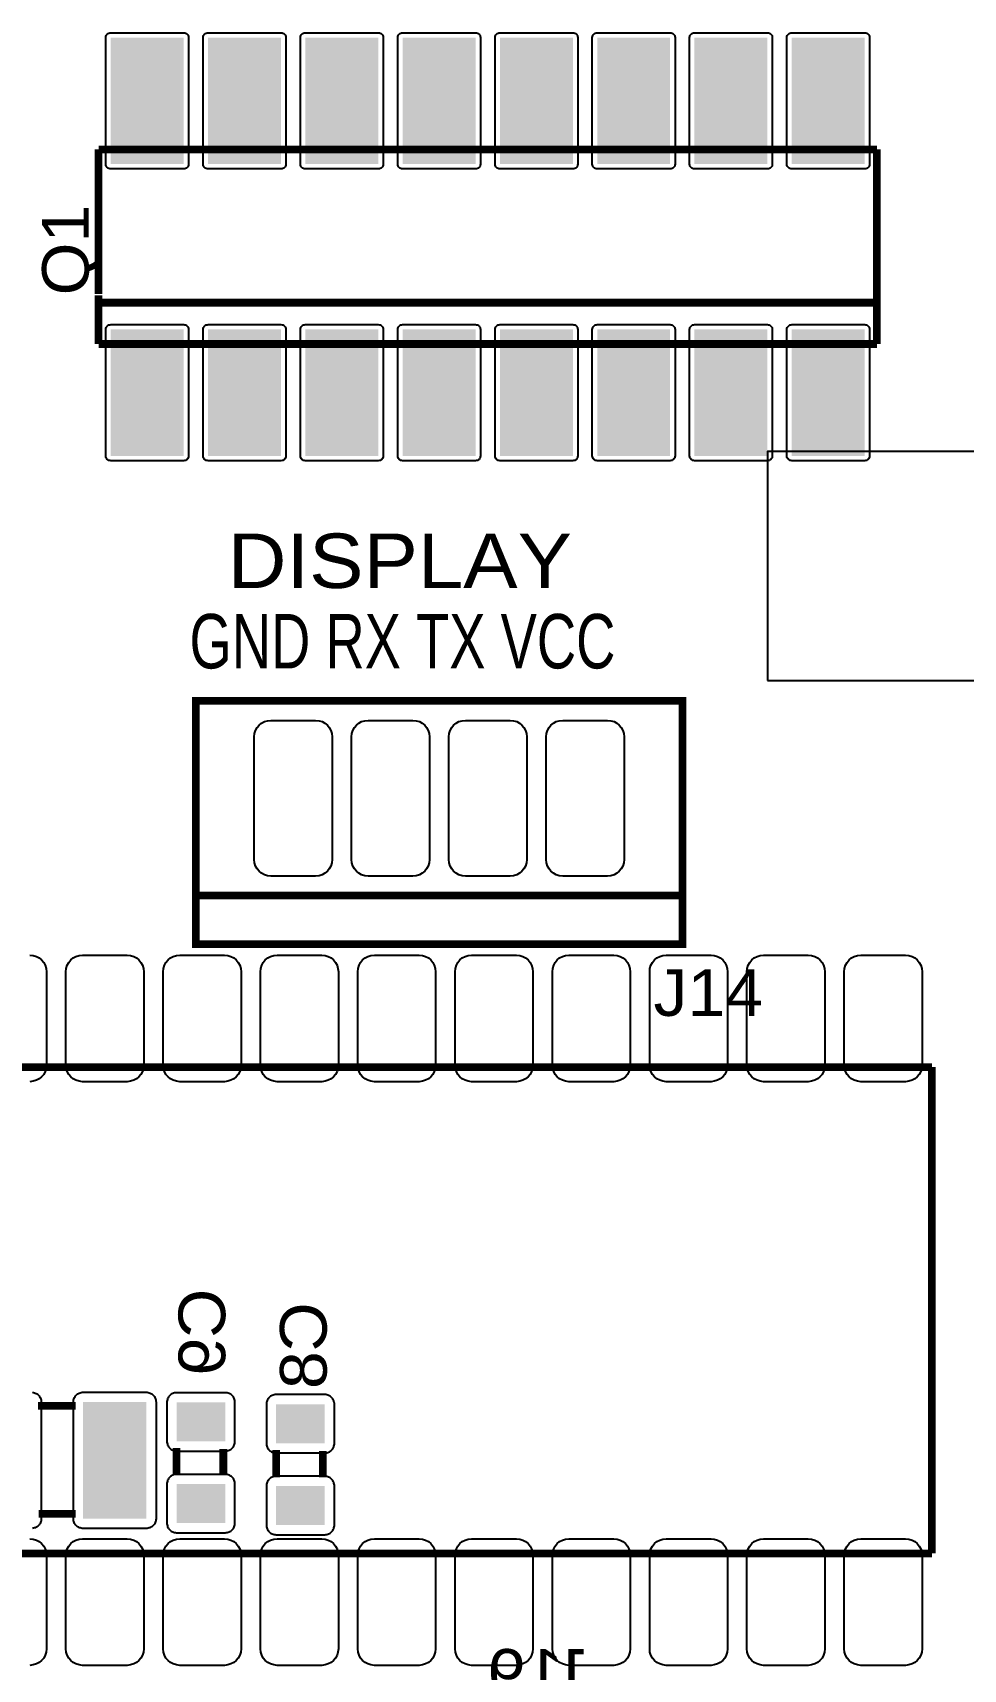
# Model space of a CAD drawing. Header units: inches. Extents: x 18.7 to 39.4, y 4.3 to 20.5.
# Drawn here: x 29.445 to 30.708, y 10.548 to 12.769 of the extents above; entities that cross this region are included whole.
import ezdxf

# ---------------------------------------------------------------- set-up
doc = ezdxf.new("R2010")
doc.units = ezdxf.units.IN
doc.header["$MEASUREMENT"] = 0
doc.styles.get("Standard").update_dxf_attribs({"font": 'arial.ttf'})

# ---------------------------------------------------------------- blocks, each defined once
blk = doc.blocks.new('RPAD')
blk.add_trace([(-0.5, -0.5), (-0.5, 0.5), (0.5, -0.5), (0.5, 0.5)])
blk = doc.blocks.new('NextionControlV4')
for points in [[(43.6615, 15.4197), (43.7365, 15.4197), (43.7376, 15.4196), (43.7385, 15.4193), (43.7394, 15.4188), (43.7401, 15.4182), (43.7407, 15.4175), (43.7412, 15.4167), (43.7414, 15.4157), (43.7415, 15.4147), (43.7415, 15.2847), (43.7414, 15.2837), (43.7412, 15.2827), (43.7407, 15.2819), (43.7401, 15.2811), (43.7394, 15.2805), (43.7385, 15.2801), (43.7376, 15.2798), (43.7365, 15.2797), (43.6615, 15.2797), (43.6605, 15.2798), (43.6596, 15.2801), (43.6587, 15.2805), (43.658, 15.2811), (43.6574, 15.2819), (43.6569, 15.2827), (43.6566, 15.2837), (43.6565, 15.2847), (43.6565, 15.4147), (43.6566, 15.4157), (43.6569, 15.4167), (43.6574, 15.4175), (43.658, 15.4182), (43.6587, 15.4188), (43.6596, 15.4193), (43.6605, 15.4196), (43.6615, 15.4197)], [(43.7615, 15.4197), (43.8365, 15.4197), (43.8376, 15.4196), (43.8385, 15.4193), (43.8394, 15.4188), (43.8401, 15.4182), (43.8407, 15.4175), (43.8412, 15.4167), (43.8414, 15.4157), (43.8415, 15.4147), (43.8415, 15.2847), (43.8414, 15.2837), (43.8412, 15.2827), (43.8407, 15.2819), (43.8401, 15.2811), (43.8394, 15.2805), (43.8385, 15.2801), (43.8376, 15.2798), (43.8365, 15.2797), (43.7615, 15.2797), (43.7605, 15.2798), (43.7596, 15.2801), (43.7587, 15.2805), (43.758, 15.2811), (43.7574, 15.2819), (43.7569, 15.2827), (43.7566, 15.2837), (43.7565, 15.2847), (43.7565, 15.4147), (43.7566, 15.4157), (43.7569, 15.4167), (43.7574, 15.4175), (43.758, 15.4182), (43.7587, 15.4188), (43.7596, 15.4193), (43.7605, 15.4196), (43.7615, 15.4197)], [(43.8615, 15.4197), (43.9365, 15.4197), (43.9376, 15.4196), (43.9385, 15.4193), (43.9394, 15.4188), (43.9401, 15.4182), (43.9407, 15.4175), (43.9412, 15.4167), (43.9414, 15.4157), (43.9415, 15.4147), (43.9415, 15.2847), (43.9414, 15.2837), (43.9412, 15.2827), (43.9407, 15.2819), (43.9401, 15.2811), (43.9394, 15.2805), (43.9385, 15.2801), (43.9376, 15.2798), (43.9365, 15.2797), (43.8615, 15.2797), (43.8605, 15.2798), (43.8596, 15.2801), (43.8587, 15.2805), (43.858, 15.2811), (43.8574, 15.2819), (43.8569, 15.2827), (43.8566, 15.2837), (43.8565, 15.2847), (43.8565, 15.4147), (43.8566, 15.4157), (43.8569, 15.4167), (43.8574, 15.4175), (43.858, 15.4182), (43.8587, 15.4188), (43.8596, 15.4193), (43.8605, 15.4196), (43.8615, 15.4197)], [(43.9615, 15.4197), (44.0365, 15.4197), (44.0376, 15.4196), (44.0385, 15.4193), (44.0394, 15.4188), (44.0401, 15.4182), (44.0407, 15.4175), (44.0412, 15.4167), (44.0414, 15.4157), (44.0415, 15.4147), (44.0415, 15.2847), (44.0414, 15.2837), (44.0412, 15.2827), (44.0407, 15.2819), (44.0401, 15.2811), (44.0394, 15.2805), (44.0385, 15.2801), (44.0376, 15.2798), (44.0365, 15.2797), (43.9615, 15.2797), (43.9605, 15.2798), (43.9596, 15.2801), (43.9587, 15.2805), (43.958, 15.2811), (43.9574, 15.2819), (43.9569, 15.2827), (43.9566, 15.2837), (43.9565, 15.2847), (43.9565, 15.4147), (43.9566, 15.4157), (43.9569, 15.4167), (43.9574, 15.4175), (43.958, 15.4182), (43.9587, 15.4188), (43.9596, 15.4193), (43.9605, 15.4196), (43.9615, 15.4197)], [(44.0615, 15.4197), (44.1365, 15.4197), (44.1376, 15.4196), (44.1385, 15.4193), (44.1394, 15.4188), (44.1401, 15.4182), (44.1407, 15.4175), (44.1412, 15.4167), (44.1414, 15.4157), (44.1415, 15.4147), (44.1415, 15.2847), (44.1414, 15.2837), (44.1412, 15.2827), (44.1407, 15.2819), (44.1401, 15.2811), (44.1394, 15.2805), (44.1385, 15.2801), (44.1376, 15.2798), (44.1365, 15.2797), (44.0615, 15.2797), (44.0605, 15.2798), (44.0596, 15.2801), (44.0587, 15.2805), (44.058, 15.2811), (44.0574, 15.2819), (44.0569, 15.2827), (44.0566, 15.2837), (44.0565, 15.2847), (44.0565, 15.4147), (44.0566, 15.4157), (44.0569, 15.4167), (44.0574, 15.4175), (44.058, 15.4182), (44.0587, 15.4188), (44.0596, 15.4193), (44.0605, 15.4196), (44.0615, 15.4197)], [(44.1615, 15.4197), (44.2365, 15.4197), (44.2376, 15.4196), (44.2385, 15.4193), (44.2394, 15.4188), (44.2401, 15.4182), (44.2407, 15.4175), (44.2412, 15.4167), (44.2414, 15.4157), (44.2415, 15.4147), (44.2415, 15.2847), (44.2414, 15.2837), (44.2412, 15.2827), (44.2407, 15.2819), (44.2401, 15.2811), (44.2394, 15.2805), (44.2385, 15.2801), (44.2376, 15.2798), (44.2365, 15.2797), (44.1615, 15.2797), (44.1605, 15.2798), (44.1596, 15.2801), (44.1587, 15.2805), (44.158, 15.2811), (44.1574, 15.2819), (44.1569, 15.2827), (44.1566, 15.2837), (44.1565, 15.2847), (44.1565, 15.4147), (44.1566, 15.4157), (44.1569, 15.4167), (44.1574, 15.4175), (44.158, 15.4182), (44.1587, 15.4188), (44.1596, 15.4193), (44.1605, 15.4196), (44.1615, 15.4197)], [(44.2615, 15.4197), (44.3365, 15.4197), (44.3376, 15.4196), (44.3385, 15.4193), (44.3394, 15.4188), (44.3401, 15.4182), (44.3407, 15.4175), (44.3412, 15.4167), (44.3414, 15.4157), (44.3415, 15.4147), (44.3415, 15.2847), (44.3414, 15.2837), (44.3412, 15.2827), (44.3407, 15.2819), (44.3401, 15.2811), (44.3394, 15.2805), (44.3385, 15.2801), (44.3376, 15.2798), (44.3365, 15.2797), (44.2615, 15.2797), (44.2605, 15.2798), (44.2596, 15.2801), (44.2587, 15.2805), (44.258, 15.2811), (44.2574, 15.2819), (44.2569, 15.2827), (44.2566, 15.2837), (44.2565, 15.2847), (44.2565, 15.4147), (44.2566, 15.4157), (44.2569, 15.4167), (44.2574, 15.4175), (44.258, 15.4182), (44.2587, 15.4188), (44.2596, 15.4193), (44.2605, 15.4196), (44.2615, 15.4197)], [(44.3615, 15.4197), (44.4365, 15.4197), (44.4376, 15.4196), (44.4385, 15.4193), (44.4394, 15.4188), (44.4401, 15.4182), (44.4407, 15.4175), (44.4412, 15.4167), (44.4414, 15.4157), (44.4415, 15.4147), (44.4415, 15.2847), (44.4414, 15.2837), (44.4412, 15.2827), (44.4407, 15.2819), (44.4401, 15.2811), (44.4394, 15.2805), (44.4385, 15.2801), (44.4376, 15.2798), (44.4365, 15.2797), (44.3615, 15.2797), (44.3605, 15.2798), (44.3596, 15.2801), (44.3587, 15.2805), (44.358, 15.2811), (44.3574, 15.2819), (44.3569, 15.2827), (44.3566, 15.2837), (44.3565, 15.2847), (44.3565, 15.4147), (44.3566, 15.4157), (44.3569, 15.4167), (44.3574, 15.4175), (44.358, 15.4182), (44.3587, 15.4188), (44.3596, 15.4193), (44.3605, 15.4196), (44.3615, 15.4197)], [(43.6615, 15.1197), (43.7365, 15.1197), (43.7376, 15.1196), (43.7385, 15.1193), (43.7394, 15.1188), (43.7401, 15.1182), (43.7407, 15.1175), (43.7412, 15.1167), (43.7414, 15.1157), (43.7415, 15.1147), (43.7415, 14.9847), (43.7414, 14.9837), (43.7412, 14.9827), (43.7407, 14.9819), (43.7401, 14.9811), (43.7394, 14.9805), (43.7385, 14.9801), (43.7376, 14.9798), (43.7365, 14.9797), (43.6615, 14.9797), (43.6605, 14.9798), (43.6596, 14.9801), (43.6587, 14.9805), (43.658, 14.9811), (43.6574, 14.9819), (43.6569, 14.9827), (43.6566, 14.9837), (43.6565, 14.9847), (43.6565, 15.1147), (43.6566, 15.1157), (43.6569, 15.1167), (43.6574, 15.1175), (43.658, 15.1182), (43.6587, 15.1188), (43.6596, 15.1193), (43.6605, 15.1196), (43.6615, 15.1197)], [(43.7615, 15.1197), (43.8365, 15.1197), (43.8376, 15.1196), (43.8385, 15.1193), (43.8394, 15.1188), (43.8401, 15.1182), (43.8407, 15.1175), (43.8412, 15.1167), (43.8414, 15.1157), (43.8415, 15.1147), (43.8415, 14.9847), (43.8414, 14.9837), (43.8412, 14.9827), (43.8407, 14.9819), (43.8401, 14.9811), (43.8394, 14.9805), (43.8385, 14.9801), (43.8376, 14.9798), (43.8365, 14.9797), (43.7615, 14.9797), (43.7605, 14.9798), (43.7596, 14.9801), (43.7587, 14.9805), (43.758, 14.9811), (43.7574, 14.9819), (43.7569, 14.9827), (43.7566, 14.9837), (43.7565, 14.9847), (43.7565, 15.1147), (43.7566, 15.1157), (43.7569, 15.1167), (43.7574, 15.1175), (43.758, 15.1182), (43.7587, 15.1188), (43.7596, 15.1193), (43.7605, 15.1196), (43.7615, 15.1197)], [(43.8615, 15.1197), (43.9365, 15.1197), (43.9376, 15.1196), (43.9385, 15.1193), (43.9394, 15.1188), (43.9401, 15.1182), (43.9407, 15.1175), (43.9412, 15.1167), (43.9414, 15.1157), (43.9415, 15.1147), (43.9415, 14.9847), (43.9414, 14.9837), (43.9412, 14.9827), (43.9407, 14.9819), (43.9401, 14.9811), (43.9394, 14.9805), (43.9385, 14.9801), (43.9376, 14.9798), (43.9365, 14.9797), (43.8615, 14.9797), (43.8605, 14.9798), (43.8596, 14.9801), (43.8587, 14.9805), (43.858, 14.9811), (43.8574, 14.9819), (43.8569, 14.9827), (43.8566, 14.9837), (43.8565, 14.9847), (43.8565, 15.1147), (43.8566, 15.1157), (43.8569, 15.1167), (43.8574, 15.1175), (43.858, 15.1182), (43.8587, 15.1188), (43.8596, 15.1193), (43.8605, 15.1196), (43.8615, 15.1197)], [(43.9615, 15.1197), (44.0365, 15.1197), (44.0376, 15.1196), (44.0385, 15.1193), (44.0394, 15.1188), (44.0401, 15.1182), (44.0407, 15.1175), (44.0412, 15.1167), (44.0414, 15.1157), (44.0415, 15.1147), (44.0415, 14.9847), (44.0414, 14.9837), (44.0412, 14.9827), (44.0407, 14.9819), (44.0401, 14.9811), (44.0394, 14.9805), (44.0385, 14.9801), (44.0376, 14.9798), (44.0365, 14.9797), (43.9615, 14.9797), (43.9605, 14.9798), (43.9596, 14.9801), (43.9587, 14.9805), (43.958, 14.9811), (43.9574, 14.9819), (43.9569, 14.9827), (43.9566, 14.9837), (43.9565, 14.9847), (43.9565, 15.1147), (43.9566, 15.1157), (43.9569, 15.1167), (43.9574, 15.1175), (43.958, 15.1182), (43.9587, 15.1188), (43.9596, 15.1193), (43.9605, 15.1196), (43.9615, 15.1197)], [(44.0615, 15.1197), (44.1365, 15.1197), (44.1376, 15.1196), (44.1385, 15.1193), (44.1394, 15.1188), (44.1401, 15.1182), (44.1407, 15.1175), (44.1412, 15.1167), (44.1414, 15.1157), (44.1415, 15.1147), (44.1415, 14.9847), (44.1414, 14.9837), (44.1412, 14.9827), (44.1407, 14.9819), (44.1401, 14.9811), (44.1394, 14.9805), (44.1385, 14.9801), (44.1376, 14.9798), (44.1365, 14.9797), (44.0615, 14.9797), (44.0605, 14.9798), (44.0596, 14.9801), (44.0587, 14.9805), (44.058, 14.9811), (44.0574, 14.9819), (44.0569, 14.9827), (44.0566, 14.9837), (44.0565, 14.9847), (44.0565, 15.1147), (44.0566, 15.1157), (44.0569, 15.1167), (44.0574, 15.1175), (44.058, 15.1182), (44.0587, 15.1188), (44.0596, 15.1193), (44.0605, 15.1196), (44.0615, 15.1197)], [(44.1615, 15.1197), (44.2365, 15.1197), (44.2376, 15.1196), (44.2385, 15.1193), (44.2394, 15.1188), (44.2401, 15.1182), (44.2407, 15.1175), (44.2412, 15.1167), (44.2414, 15.1157), (44.2415, 15.1147), (44.2415, 14.9847), (44.2414, 14.9837), (44.2412, 14.9827), (44.2407, 14.9819), (44.2401, 14.9811), (44.2394, 14.9805), (44.2385, 14.9801), (44.2376, 14.9798), (44.2365, 14.9797), (44.1615, 14.9797), (44.1605, 14.9798), (44.1596, 14.9801), (44.1587, 14.9805), (44.158, 14.9811), (44.1574, 14.9819), (44.1569, 14.9827), (44.1566, 14.9837), (44.1565, 14.9847), (44.1565, 15.1147), (44.1566, 15.1157), (44.1569, 15.1167), (44.1574, 15.1175), (44.158, 15.1182), (44.1587, 15.1188), (44.1596, 15.1193), (44.1605, 15.1196), (44.1615, 15.1197)], [(44.2615, 15.1197), (44.3365, 15.1197), (44.3376, 15.1196), (44.3385, 15.1193), (44.3394, 15.1188), (44.3401, 15.1182), (44.3407, 15.1175), (44.3412, 15.1167), (44.3414, 15.1157), (44.3415, 15.1147), (44.3415, 14.9847), (44.3414, 14.9837), (44.3412, 14.9827), (44.3407, 14.9819), (44.3401, 14.9811), (44.3394, 14.9805), (44.3385, 14.9801), (44.3376, 14.9798), (44.3365, 14.9797), (44.2615, 14.9797), (44.2605, 14.9798), (44.2596, 14.9801), (44.2587, 14.9805), (44.258, 14.9811), (44.2574, 14.9819), (44.2569, 14.9827), (44.2566, 14.9837), (44.2565, 14.9847), (44.2565, 15.1147), (44.2566, 15.1157), (44.2569, 15.1167), (44.2574, 15.1175), (44.258, 15.1182), (44.2587, 15.1188), (44.2596, 15.1193), (44.2605, 15.1196), (44.2615, 15.1197)], [(44.3615, 15.1197), (44.4365, 15.1197), (44.4376, 15.1196), (44.4385, 15.1193), (44.4394, 15.1188), (44.4401, 15.1182), (44.4407, 15.1175), (44.4412, 15.1167), (44.4414, 15.1157), (44.4415, 15.1147), (44.4415, 14.9847), (44.4414, 14.9837), (44.4412, 14.9827), (44.4407, 14.9819), (44.4401, 14.9811), (44.4394, 14.9805), (44.4385, 14.9801), (44.4376, 14.9798), (44.4365, 14.9797), (44.3615, 14.9797), (44.3605, 14.9798), (44.3596, 14.9801), (44.3587, 14.9805), (44.358, 14.9811), (44.3574, 14.9819), (44.3569, 14.9827), (44.3566, 14.9837), (44.3565, 14.9847), (44.3565, 15.1147), (44.3566, 15.1157), (44.3569, 15.1167), (44.3574, 15.1175), (44.358, 15.1182), (44.3587, 15.1188), (44.3596, 15.1193), (44.3605, 15.1196), (44.3615, 15.1197)], [(43.8721, 14.5528), (43.8261, 14.5528), (43.8226, 14.5531), (43.8194, 14.5541), (43.8165, 14.5556), (43.814, 14.5577), (43.812, 14.5602), (43.8104, 14.5631), (43.8094, 14.5663), (43.8091, 14.5698), (43.8091, 14.6958), (43.8094, 14.6993), (43.8104, 14.7025), (43.812, 14.7054), (43.814, 14.7079), (43.8165, 14.7099), (43.8194, 14.7115), (43.8226, 14.7124), (43.8261, 14.7128), (43.8721, 14.7128), (43.8756, 14.7124), (43.8788, 14.7115), (43.8817, 14.7099), (43.8842, 14.7079), (43.8862, 14.7054), (43.8878, 14.7025), (43.8888, 14.6993), (43.8891, 14.6958), (43.8891, 14.5698), (43.8888, 14.5663), (43.8878, 14.5631), (43.8862, 14.5602), (43.8842, 14.5577), (43.8817, 14.5556), (43.8788, 14.5541), (43.8756, 14.5531), (43.8721, 14.5528)], [(43.9721, 14.5528), (43.9261, 14.5528), (43.9226, 14.5531), (43.9194, 14.5541), (43.9165, 14.5556), (43.914, 14.5577), (43.912, 14.5602), (43.9104, 14.5631), (43.9094, 14.5663), (43.9091, 14.5698), (43.9091, 14.6958), (43.9094, 14.6993), (43.9104, 14.7025), (43.912, 14.7054), (43.914, 14.7079), (43.9165, 14.7099), (43.9194, 14.7115), (43.9226, 14.7124), (43.9261, 14.7128), (43.9721, 14.7128), (43.9756, 14.7124), (43.9788, 14.7115), (43.9817, 14.7099), (43.9842, 14.7079), (43.9862, 14.7054), (43.9878, 14.7025), (43.9888, 14.6993), (43.9891, 14.6958), (43.9891, 14.5698), (43.9888, 14.5663), (43.9878, 14.5631), (43.9862, 14.5602), (43.9842, 14.5577), (43.9817, 14.5556), (43.9788, 14.5541), (43.9756, 14.5531), (43.9721, 14.5528)], [(44.0721, 14.5528), (44.0261, 14.5528), (44.0226, 14.5531), (44.0194, 14.5541), (44.0165, 14.5556), (44.014, 14.5577), (44.012, 14.5602), (44.0104, 14.5631), (44.0094, 14.5663), (44.0091, 14.5698), (44.0091, 14.6958), (44.0094, 14.6993), (44.0104, 14.7025), (44.012, 14.7054), (44.014, 14.7079), (44.0165, 14.7099), (44.0194, 14.7115), (44.0226, 14.7124), (44.0261, 14.7128), (44.0721, 14.7128), (44.0756, 14.7124), (44.0788, 14.7115), (44.0817, 14.7099), (44.0842, 14.7079), (44.0862, 14.7054), (44.0878, 14.7025), (44.0888, 14.6993), (44.0891, 14.6958), (44.0891, 14.5698), (44.0888, 14.5663), (44.0878, 14.5631), (44.0862, 14.5602), (44.0842, 14.5577), (44.0817, 14.5556), (44.0788, 14.5541), (44.0756, 14.5531), (44.0721, 14.5528)], [(44.1721, 14.5528), (44.1261, 14.5528), (44.1226, 14.5531), (44.1194, 14.5541), (44.1165, 14.5556), (44.114, 14.5577), (44.112, 14.5602), (44.1104, 14.5631), (44.1094, 14.5663), (44.1091, 14.5698), (44.1091, 14.6958), (44.1094, 14.6993), (44.1104, 14.7025), (44.112, 14.7054), (44.114, 14.7079), (44.1165, 14.7099), (44.1194, 14.7115), (44.1226, 14.7124), (44.1261, 14.7128), (44.1721, 14.7128), (44.1756, 14.7124), (44.1788, 14.7115), (44.1817, 14.7099), (44.1842, 14.7079), (44.1862, 14.7054), (44.1878, 14.7025), (44.1888, 14.6993), (44.1891, 14.6958), (44.1891, 14.5698), (44.1888, 14.5663), (44.1878, 14.5631), (44.1862, 14.5602), (44.1842, 14.5577), (44.1817, 14.5556), (44.1788, 14.5541), (44.1756, 14.5531), (44.1721, 14.5528)], [(43.6785, 14.3414), (43.6325, 14.3414), (43.629, 14.3418), (43.6258, 14.3428), (43.6229, 14.3443), (43.6204, 14.3464), (43.6183, 14.3489), (43.6168, 14.3518), (43.6158, 14.355), (43.6155, 14.3584), (43.6155, 14.4544), (43.6158, 14.4579), (43.6168, 14.4611), (43.6183, 14.464), (43.6204, 14.4665), (43.6229, 14.4686), (43.6258, 14.4701), (43.629, 14.4711), (43.6325, 14.4714), (43.6785, 14.4714), (43.6819, 14.4711), (43.6851, 14.4701), (43.688, 14.4686), (43.6905, 14.4665), (43.6926, 14.464), (43.6941, 14.4611), (43.6951, 14.4579), (43.6955, 14.4544), (43.6955, 14.3584), (43.6951, 14.355), (43.6941, 14.3518), (43.6926, 14.3489), (43.6905, 14.3464), (43.688, 14.3443), (43.6851, 14.3428), (43.6819, 14.3418), (43.6785, 14.3414)], [(43.7785, 14.3414), (43.7325, 14.3414), (43.729, 14.3418), (43.7258, 14.3428), (43.7229, 14.3443), (43.7204, 14.3464), (43.7183, 14.3489), (43.7168, 14.3518), (43.7158, 14.355), (43.7155, 14.3584), (43.7155, 14.4544), (43.7158, 14.4579), (43.7168, 14.4611), (43.7183, 14.464), (43.7204, 14.4665), (43.7229, 14.4686), (43.7258, 14.4701), (43.729, 14.4711), (43.7325, 14.4714), (43.7785, 14.4714), (43.7819, 14.4711), (43.7851, 14.4701), (43.788, 14.4686), (43.7905, 14.4665), (43.7926, 14.464), (43.7941, 14.4611), (43.7951, 14.4579), (43.7955, 14.4544), (43.7955, 14.3584), (43.7951, 14.355), (43.7941, 14.3518), (43.7926, 14.3489), (43.7905, 14.3464), (43.788, 14.3443), (43.7851, 14.3428), (43.7819, 14.3418), (43.7785, 14.3414)], [(43.8785, 14.3414), (43.8325, 14.3414), (43.829, 14.3418), (43.8258, 14.3428), (43.8229, 14.3443), (43.8204, 14.3464), (43.8183, 14.3489), (43.8168, 14.3518), (43.8158, 14.355), (43.8155, 14.3584), (43.8155, 14.4544), (43.8158, 14.4579), (43.8168, 14.4611), (43.8183, 14.464), (43.8204, 14.4665), (43.8229, 14.4686), (43.8258, 14.4701), (43.829, 14.4711), (43.8325, 14.4714), (43.8785, 14.4714), (43.8819, 14.4711), (43.8851, 14.4701), (43.888, 14.4686), (43.8905, 14.4665), (43.8926, 14.464), (43.8941, 14.4611), (43.8951, 14.4579), (43.8955, 14.4544), (43.8955, 14.3584), (43.8951, 14.355), (43.8941, 14.3518), (43.8926, 14.3489), (43.8905, 14.3464), (43.888, 14.3443), (43.8851, 14.3428), (43.8819, 14.3418), (43.8785, 14.3414)], [(43.9785, 14.3414), (43.9325, 14.3414), (43.929, 14.3418), (43.9258, 14.3428), (43.9229, 14.3443), (43.9204, 14.3464), (43.9183, 14.3489), (43.9168, 14.3518), (43.9158, 14.355), (43.9155, 14.3584), (43.9155, 14.4544), (43.9158, 14.4579), (43.9168, 14.4611), (43.9183, 14.464), (43.9204, 14.4665), (43.9229, 14.4686), (43.9258, 14.4701), (43.929, 14.4711), (43.9325, 14.4714), (43.9785, 14.4714), (43.9819, 14.4711), (43.9851, 14.4701), (43.988, 14.4686), (43.9905, 14.4665), (43.9926, 14.464), (43.9941, 14.4611), (43.9951, 14.4579), (43.9955, 14.4544), (43.9955, 14.3584), (43.9951, 14.355), (43.9941, 14.3518), (43.9926, 14.3489), (43.9905, 14.3464), (43.988, 14.3443), (43.9851, 14.3428), (43.9819, 14.3418), (43.9785, 14.3414)], [(44.0785, 14.3414), (44.0325, 14.3414), (44.029, 14.3418), (44.0258, 14.3428), (44.0229, 14.3443), (44.0204, 14.3464), (44.0183, 14.3489), (44.0168, 14.3518), (44.0158, 14.355), (44.0155, 14.3584), (44.0155, 14.4544), (44.0158, 14.4579), (44.0168, 14.4611), (44.0183, 14.464), (44.0204, 14.4665), (44.0229, 14.4686), (44.0258, 14.4701), (44.029, 14.4711), (44.0325, 14.4714), (44.0785, 14.4714), (44.0819, 14.4711), (44.0851, 14.4701), (44.088, 14.4686), (44.0905, 14.4665), (44.0926, 14.464), (44.0941, 14.4611), (44.0951, 14.4579), (44.0955, 14.4544), (44.0955, 14.3584), (44.0951, 14.355), (44.0941, 14.3518), (44.0926, 14.3489), (44.0905, 14.3464), (44.088, 14.3443), (44.0851, 14.3428), (44.0819, 14.3418), (44.0785, 14.3414)], [(44.1785, 14.3414), (44.1325, 14.3414), (44.129, 14.3418), (44.1258, 14.3428), (44.1229, 14.3443), (44.1204, 14.3464), (44.1183, 14.3489), (44.1168, 14.3518), (44.1158, 14.355), (44.1155, 14.3584), (44.1155, 14.4544), (44.1158, 14.4579), (44.1168, 14.4611), (44.1183, 14.464), (44.1204, 14.4665), (44.1229, 14.4686), (44.1258, 14.4701), (44.129, 14.4711), (44.1325, 14.4714), (44.1785, 14.4714), (44.1819, 14.4711), (44.1851, 14.4701), (44.188, 14.4686), (44.1905, 14.4665), (44.1926, 14.464), (44.1941, 14.4611), (44.1951, 14.4579), (44.1955, 14.4544), (44.1955, 14.3584), (44.1951, 14.355), (44.1941, 14.3518), (44.1926, 14.3489), (44.1905, 14.3464), (44.188, 14.3443), (44.1851, 14.3428), (44.1819, 14.3418), (44.1785, 14.3414)], [(44.2785, 14.3414), (44.2325, 14.3414), (44.229, 14.3418), (44.2258, 14.3428), (44.2229, 14.3443), (44.2204, 14.3464), (44.2183, 14.3489), (44.2168, 14.3518), (44.2158, 14.355), (44.2155, 14.3584), (44.2155, 14.4544), (44.2158, 14.4579), (44.2168, 14.4611), (44.2183, 14.464), (44.2204, 14.4665), (44.2229, 14.4686), (44.2258, 14.4701), (44.229, 14.4711), (44.2325, 14.4714), (44.2785, 14.4714), (44.2819, 14.4711), (44.2851, 14.4701), (44.288, 14.4686), (44.2905, 14.4665), (44.2926, 14.464), (44.2941, 14.4611), (44.2951, 14.4579), (44.2955, 14.4544), (44.2955, 14.3584), (44.2951, 14.355), (44.2941, 14.3518), (44.2926, 14.3489), (44.2905, 14.3464), (44.288, 14.3443), (44.2851, 14.3428), (44.2819, 14.3418), (44.2785, 14.3414)], [(44.3785, 14.3414), (44.3325, 14.3414), (44.329, 14.3418), (44.3258, 14.3428), (44.3229, 14.3443), (44.3204, 14.3464), (44.3183, 14.3489), (44.3168, 14.3518), (44.3158, 14.355), (44.3155, 14.3584), (44.3155, 14.4544), (44.3158, 14.4579), (44.3168, 14.4611), (44.3183, 14.464), (44.3204, 14.4665), (44.3229, 14.4686), (44.3258, 14.4701), (44.329, 14.4711), (44.3325, 14.4714), (44.3785, 14.4714), (44.3819, 14.4711), (44.3851, 14.4701), (44.388, 14.4686), (44.3905, 14.4665), (44.3926, 14.464), (44.3941, 14.4611), (44.3951, 14.4579), (44.3955, 14.4544), (44.3955, 14.3584), (44.3951, 14.355), (44.3941, 14.3518), (44.3926, 14.3489), (44.3905, 14.3464), (44.388, 14.3443), (44.3851, 14.3428), (44.3819, 14.3418), (44.3785, 14.3414)], [(44.4785, 14.3414), (44.4325, 14.3414), (44.429, 14.3418), (44.4258, 14.3428), (44.4229, 14.3443), (44.4204, 14.3464), (44.4183, 14.3489), (44.4168, 14.3518), (44.4158, 14.355), (44.4155, 14.3584), (44.4155, 14.4544), (44.4158, 14.4579), (44.4168, 14.4611), (44.4183, 14.464), (44.4204, 14.4665), (44.4229, 14.4686), (44.4258, 14.4701), (44.429, 14.4711), (44.4325, 14.4714), (44.4785, 14.4714), (44.4819, 14.4711), (44.4851, 14.4701), (44.488, 14.4686), (44.4905, 14.4665), (44.4926, 14.464), (44.4941, 14.4611), (44.4951, 14.4579), (44.4955, 14.4544), (44.4955, 14.3584), (44.4951, 14.355), (44.4941, 14.3518), (44.4926, 14.3489), (44.4905, 14.3464), (44.488, 14.3443), (44.4851, 14.3428), (44.4819, 14.3418), (44.4785, 14.3414)], [(43.6981, 13.8821), (43.6331, 13.8821), (43.632, 13.8822), (43.631, 13.8823), (43.6301, 13.8826), (43.6291, 13.8829), (43.6283, 13.8833), (43.6274, 13.8838), (43.6267, 13.8844), (43.626, 13.885), (43.6253, 13.8857), (43.6248, 13.8865), (43.6243, 13.8873), (43.6239, 13.8882), (43.6235, 13.8891), (43.6233, 13.8901), (43.6231, 13.8911), (43.6231, 13.8921), (43.6231, 14.0121), (43.6231, 14.0132), (43.6233, 14.0142), (43.6235, 14.0151), (43.6239, 14.016), (43.6243, 14.0169), (43.6248, 14.0177), (43.6253, 14.0185), (43.626, 14.0192), (43.6267, 14.0199), (43.6274, 14.0204), (43.6283, 14.0209), (43.6291, 14.0213), (43.6301, 14.0217), (43.631, 14.0219), (43.632, 14.0221), (43.6331, 14.0221), (43.6981, 14.0221), (43.6991, 14.0221), (43.7001, 14.0219), (43.7011, 14.0217), (43.702, 14.0213), (43.7029, 14.0209), (43.7037, 14.0204), (43.7045, 14.0199), (43.7052, 14.0192), (43.7058, 14.0185), (43.7064, 14.0177), (43.7069, 14.0169), (43.7073, 14.016), (43.7076, 14.0151), (43.7079, 14.0142), (43.708, 14.0132), (43.7081, 14.0121), (43.7081, 13.8921), (43.708, 13.8911), (43.7079, 13.8901), (43.7076, 13.8891), (43.7073, 13.8882), (43.7069, 13.8873), (43.7064, 13.8865), (43.7058, 13.8857), (43.7052, 13.885), (43.7045, 13.8844), (43.7037, 13.8838), (43.7029, 13.8833), (43.702, 13.8829), (43.7011, 13.8826), (43.7001, 13.8823), (43.6991, 13.8822), (43.6981, 13.8821)], [(43.7892, 13.9717), (43.7892, 14.0117), (43.7892, 14.0127), (43.789, 14.0138), (43.7888, 14.0147), (43.7885, 14.0156), (43.7881, 14.0165), (43.7876, 14.0173), (43.787, 14.0181), (43.7864, 14.0188), (43.7856, 14.0195), (43.7849, 14.02), (43.7841, 14.0205), (43.7832, 14.0209), (43.7823, 14.0213), (43.7813, 14.0215), (43.7803, 14.0217), (43.7792, 14.0217), (43.7292, 14.0217), (43.7282, 14.0217), (43.7272, 14.0215), (43.7262, 14.0213), (43.7253, 14.0209), (43.7244, 14.0205), (43.7236, 14.02), (43.7228, 14.0195), (43.7221, 14.0188), (43.7215, 14.0181), (43.7209, 14.0173), (43.7204, 14.0165), (43.72, 14.0156), (43.7197, 14.0147), (43.7194, 14.0138), (43.7193, 14.0127), (43.7192, 14.0117), (43.7192, 13.9717), (43.7193, 13.9707), (43.7194, 13.9697), (43.7197, 13.9687), (43.72, 13.9678), (43.7204, 13.9669), (43.7209, 13.9661), (43.7215, 13.9653), (43.7221, 13.9646), (43.7228, 13.964), (43.7236, 13.9634), (43.7244, 13.9629), (43.7253, 13.9625), (43.7262, 13.9622), (43.7272, 13.9619), (43.7282, 13.9618), (43.7292, 13.9617), (43.7792, 13.9617), (43.7803, 13.9618), (43.7813, 13.9619), (43.7823, 13.9622), (43.7832, 13.9625), (43.7841, 13.9629), (43.7849, 13.9634), (43.7856, 13.964), (43.7864, 13.9646), (43.787, 13.9653), (43.7876, 13.9661), (43.7881, 13.9669), (43.7885, 13.9678), (43.7888, 13.9687), (43.789, 13.9697), (43.7892, 13.9707), (43.7892, 13.9717)], [(43.8915, 13.9697), (43.8915, 14.0097), (43.8914, 14.0107), (43.8913, 14.0118), (43.891, 14.0127), (43.8907, 14.0136), (43.8903, 14.0145), (43.8898, 14.0153), (43.8892, 14.0161), (43.8886, 14.0168), (43.8879, 14.0175), (43.8871, 14.018), (43.8863, 14.0185), (43.8854, 14.0189), (43.8845, 14.0193), (43.8835, 14.0195), (43.8825, 14.0197), (43.8815, 14.0197), (43.8315, 14.0197), (43.8304, 14.0197), (43.8294, 14.0195), (43.8285, 14.0193), (43.8275, 14.0189), (43.8267, 14.0185), (43.8258, 14.018), (43.8251, 14.0175), (43.8244, 14.0168), (43.8237, 14.0161), (43.8232, 14.0153), (43.8227, 14.0145), (43.8222, 14.0136), (43.8219, 14.0127), (43.8217, 14.0118), (43.8215, 14.0107), (43.8215, 14.0097), (43.8215, 13.9697), (43.8215, 13.9687), (43.8217, 13.9677), (43.8219, 13.9667), (43.8222, 13.9658), (43.8227, 13.9649), (43.8232, 13.9641), (43.8237, 13.9633), (43.8244, 13.9626), (43.8251, 13.962), (43.8258, 13.9614), (43.8267, 13.9609), (43.8275, 13.9605), (43.8285, 13.9602), (43.8294, 13.9599), (43.8304, 13.9598), (43.8315, 13.9597), (43.8815, 13.9597), (43.8825, 13.9598), (43.8835, 13.9599), (43.8845, 13.9602), (43.8854, 13.9605), (43.8863, 13.9609), (43.8871, 13.9614), (43.8879, 13.962), (43.8886, 13.9626), (43.8892, 13.9633), (43.8898, 13.9641), (43.8903, 13.9649), (43.8907, 13.9658), (43.891, 13.9667), (43.8913, 13.9677), (43.8914, 13.9687), (43.8915, 13.9697)], [(43.7892, 13.8877), (43.7892, 13.9277), (43.7892, 13.9287), (43.789, 13.9298), (43.7888, 13.9307), (43.7885, 13.9316), (43.7881, 13.9325), (43.7876, 13.9333), (43.787, 13.9341), (43.7864, 13.9348), (43.7856, 13.9355), (43.7849, 13.936), (43.7841, 13.9365), (43.7832, 13.9369), (43.7823, 13.9373), (43.7813, 13.9375), (43.7803, 13.9377), (43.7792, 13.9377), (43.7292, 13.9377), (43.7282, 13.9377), (43.7272, 13.9375), (43.7262, 13.9373), (43.7253, 13.9369), (43.7244, 13.9365), (43.7236, 13.936), (43.7228, 13.9355), (43.7221, 13.9348), (43.7215, 13.9341), (43.7209, 13.9333), (43.7204, 13.9325), (43.72, 13.9316), (43.7197, 13.9307), (43.7194, 13.9298), (43.7193, 13.9287), (43.7192, 13.9277), (43.7192, 13.8877), (43.7193, 13.8867), (43.7194, 13.8857), (43.7197, 13.8847), (43.72, 13.8838), (43.7204, 13.8829), (43.7209, 13.8821), (43.7215, 13.8813), (43.7221, 13.8806), (43.7228, 13.88), (43.7236, 13.8794), (43.7244, 13.8789), (43.7253, 13.8785), (43.7262, 13.8782), (43.7272, 13.8779), (43.7282, 13.8778), (43.7292, 13.8777), (43.7792, 13.8777), (43.7803, 13.8778), (43.7813, 13.8779), (43.7823, 13.8782), (43.7832, 13.8785), (43.7841, 13.8789), (43.7849, 13.8794), (43.7856, 13.88), (43.7864, 13.8806), (43.787, 13.8813), (43.7876, 13.8821), (43.7881, 13.8829), (43.7885, 13.8838), (43.7888, 13.8847), (43.789, 13.8857), (43.7892, 13.8867), (43.7892, 13.8877)], [(43.8915, 13.8857), (43.8915, 13.9257), (43.8914, 13.9267), (43.8913, 13.9278), (43.891, 13.9287), (43.8907, 13.9296), (43.8903, 13.9305), (43.8898, 13.9313), (43.8892, 13.9321), (43.8886, 13.9328), (43.8879, 13.9335), (43.8871, 13.934), (43.8863, 13.9345), (43.8854, 13.9349), (43.8845, 13.9353), (43.8835, 13.9355), (43.8825, 13.9357), (43.8815, 13.9357), (43.8315, 13.9357), (43.8304, 13.9357), (43.8294, 13.9355), (43.8285, 13.9353), (43.8275, 13.9349), (43.8267, 13.9345), (43.8258, 13.934), (43.8251, 13.9335), (43.8244, 13.9328), (43.8237, 13.9321), (43.8232, 13.9313), (43.8227, 13.9305), (43.8222, 13.9296), (43.8219, 13.9287), (43.8217, 13.9278), (43.8215, 13.9267), (43.8215, 13.9257), (43.8215, 13.8857), (43.8215, 13.8847), (43.8217, 13.8837), (43.8219, 13.8827), (43.8222, 13.8818), (43.8227, 13.8809), (43.8232, 13.8801), (43.8237, 13.8793), (43.8244, 13.8786), (43.8251, 13.878), (43.8258, 13.8774), (43.8267, 13.8769), (43.8275, 13.8765), (43.8285, 13.8762), (43.8294, 13.8759), (43.8304, 13.8758), (43.8315, 13.8757), (43.8815, 13.8757), (43.8825, 13.8758), (43.8835, 13.8759), (43.8845, 13.8762), (43.8854, 13.8765), (43.8863, 13.8769), (43.8871, 13.8774), (43.8879, 13.878), (43.8886, 13.8786), (43.8892, 13.8793), (43.8898, 13.8801), (43.8903, 13.8809), (43.8907, 13.8818), (43.891, 13.8827), (43.8913, 13.8837), (43.8914, 13.8847), (43.8915, 13.8857)], [(43.6325, 13.8714), (43.6785, 13.8714), (43.6819, 13.8711), (43.6851, 13.8701), (43.688, 13.8686), (43.6905, 13.8665), (43.6926, 13.864), (43.6941, 13.8611), (43.6951, 13.8579), (43.6955, 13.8544), (43.6955, 13.7584), (43.6951, 13.755), (43.6941, 13.7518), (43.6926, 13.7489), (43.6905, 13.7464), (43.688, 13.7443), (43.6851, 13.7428), (43.6819, 13.7418), (43.6785, 13.7414), (43.6325, 13.7414), (43.629, 13.7418), (43.6258, 13.7428), (43.6229, 13.7443), (43.6204, 13.7464), (43.6183, 13.7489), (43.6168, 13.7518), (43.6158, 13.755), (43.6155, 13.7584), (43.6155, 13.8544), (43.6158, 13.8579), (43.6168, 13.8611), (43.6183, 13.864), (43.6204, 13.8665), (43.6229, 13.8686), (43.6258, 13.8701), (43.629, 13.8711), (43.6325, 13.8714)], [(43.7325, 13.8714), (43.7785, 13.8714), (43.7819, 13.8711), (43.7851, 13.8701), (43.788, 13.8686), (43.7905, 13.8665), (43.7926, 13.864), (43.7941, 13.8611), (43.7951, 13.8579), (43.7955, 13.8544), (43.7955, 13.7584), (43.7951, 13.755), (43.7941, 13.7518), (43.7926, 13.7489), (43.7905, 13.7464), (43.788, 13.7443), (43.7851, 13.7428), (43.7819, 13.7418), (43.7785, 13.7414), (43.7325, 13.7414), (43.729, 13.7418), (43.7258, 13.7428), (43.7229, 13.7443), (43.7204, 13.7464), (43.7183, 13.7489), (43.7168, 13.7518), (43.7158, 13.755), (43.7155, 13.7584), (43.7155, 13.8544), (43.7158, 13.8579), (43.7168, 13.8611), (43.7183, 13.864), (43.7204, 13.8665), (43.7229, 13.8686), (43.7258, 13.8701), (43.729, 13.8711), (43.7325, 13.8714)], [(43.8325, 13.8714), (43.8785, 13.8714), (43.8819, 13.8711), (43.8851, 13.8701), (43.888, 13.8686), (43.8905, 13.8665), (43.8926, 13.864), (43.8941, 13.8611), (43.8951, 13.8579), (43.8955, 13.8544), (43.8955, 13.7584), (43.8951, 13.755), (43.8941, 13.7518), (43.8926, 13.7489), (43.8905, 13.7464), (43.888, 13.7443), (43.8851, 13.7428), (43.8819, 13.7418), (43.8785, 13.7414), (43.8325, 13.7414), (43.829, 13.7418), (43.8258, 13.7428), (43.8229, 13.7443), (43.8204, 13.7464), (43.8183, 13.7489), (43.8168, 13.7518), (43.8158, 13.755), (43.8155, 13.7584), (43.8155, 13.8544), (43.8158, 13.8579), (43.8168, 13.8611), (43.8183, 13.864), (43.8204, 13.8665), (43.8229, 13.8686), (43.8258, 13.8701), (43.829, 13.8711), (43.8325, 13.8714)], [(43.9325, 13.8714), (43.9785, 13.8714), (43.9819, 13.8711), (43.9851, 13.8701), (43.988, 13.8686), (43.9905, 13.8665), (43.9926, 13.864), (43.9941, 13.8611), (43.9951, 13.8579), (43.9955, 13.8544), (43.9955, 13.7584), (43.9951, 13.755), (43.9941, 13.7518), (43.9926, 13.7489), (43.9905, 13.7464), (43.988, 13.7443), (43.9851, 13.7428), (43.9819, 13.7418), (43.9785, 13.7414), (43.9325, 13.7414), (43.929, 13.7418), (43.9258, 13.7428), (43.9229, 13.7443), (43.9204, 13.7464), (43.9183, 13.7489), (43.9168, 13.7518), (43.9158, 13.755), (43.9155, 13.7584), (43.9155, 13.8544), (43.9158, 13.8579), (43.9168, 13.8611), (43.9183, 13.864), (43.9204, 13.8665), (43.9229, 13.8686), (43.9258, 13.8701), (43.929, 13.8711), (43.9325, 13.8714)], [(44.0325, 13.8714), (44.0785, 13.8714), (44.0819, 13.8711), (44.0851, 13.8701), (44.088, 13.8686), (44.0905, 13.8665), (44.0926, 13.864), (44.0941, 13.8611), (44.0951, 13.8579), (44.0955, 13.8544), (44.0955, 13.7584), (44.0951, 13.755), (44.0941, 13.7518), (44.0926, 13.7489), (44.0905, 13.7464), (44.088, 13.7443), (44.0851, 13.7428), (44.0819, 13.7418), (44.0785, 13.7414), (44.0325, 13.7414), (44.029, 13.7418), (44.0258, 13.7428), (44.0229, 13.7443), (44.0204, 13.7464), (44.0183, 13.7489), (44.0168, 13.7518), (44.0158, 13.755), (44.0155, 13.7584), (44.0155, 13.8544), (44.0158, 13.8579), (44.0168, 13.8611), (44.0183, 13.864), (44.0204, 13.8665), (44.0229, 13.8686), (44.0258, 13.8701), (44.029, 13.8711), (44.0325, 13.8714)], [(44.1325, 13.8714), (44.1785, 13.8714), (44.1819, 13.8711), (44.1851, 13.8701), (44.188, 13.8686), (44.1905, 13.8665), (44.1926, 13.864), (44.1941, 13.8611), (44.1951, 13.8579), (44.1955, 13.8544), (44.1955, 13.7584), (44.1951, 13.755), (44.1941, 13.7518), (44.1926, 13.7489), (44.1905, 13.7464), (44.188, 13.7443), (44.1851, 13.7428), (44.1819, 13.7418), (44.1785, 13.7414), (44.1325, 13.7414), (44.129, 13.7418), (44.1258, 13.7428), (44.1229, 13.7443), (44.1204, 13.7464), (44.1183, 13.7489), (44.1168, 13.7518), (44.1158, 13.755), (44.1155, 13.7584), (44.1155, 13.8544), (44.1158, 13.8579), (44.1168, 13.8611), (44.1183, 13.864), (44.1204, 13.8665), (44.1229, 13.8686), (44.1258, 13.8701), (44.129, 13.8711), (44.1325, 13.8714)], [(44.2325, 13.8714), (44.2785, 13.8714), (44.2819, 13.8711), (44.2851, 13.8701), (44.288, 13.8686), (44.2905, 13.8665), (44.2926, 13.864), (44.2941, 13.8611), (44.2951, 13.8579), (44.2955, 13.8544), (44.2955, 13.7584), (44.2951, 13.755), (44.2941, 13.7518), (44.2926, 13.7489), (44.2905, 13.7464), (44.288, 13.7443), (44.2851, 13.7428), (44.2819, 13.7418), (44.2785, 13.7414), (44.2325, 13.7414), (44.229, 13.7418), (44.2258, 13.7428), (44.2229, 13.7443), (44.2204, 13.7464), (44.2183, 13.7489), (44.2168, 13.7518), (44.2158, 13.755), (44.2155, 13.7584), (44.2155, 13.8544), (44.2158, 13.8579), (44.2168, 13.8611), (44.2183, 13.864), (44.2204, 13.8665), (44.2229, 13.8686), (44.2258, 13.8701), (44.229, 13.8711), (44.2325, 13.8714)], [(44.3325, 13.8714), (44.3785, 13.8714), (44.3819, 13.8711), (44.3851, 13.8701), (44.388, 13.8686), (44.3905, 13.8665), (44.3926, 13.864), (44.3941, 13.8611), (44.3951, 13.8579), (44.3955, 13.8544), (44.3955, 13.7584), (44.3951, 13.755), (44.3941, 13.7518), (44.3926, 13.7489), (44.3905, 13.7464), (44.388, 13.7443), (44.3851, 13.7428), (44.3819, 13.7418), (44.3785, 13.7414), (44.3325, 13.7414), (44.329, 13.7418), (44.3258, 13.7428), (44.3229, 13.7443), (44.3204, 13.7464), (44.3183, 13.7489), (44.3168, 13.7518), (44.3158, 13.755), (44.3155, 13.7584), (44.3155, 13.8544), (44.3158, 13.8579), (44.3168, 13.8611), (44.3183, 13.864), (44.3204, 13.8665), (44.3229, 13.8686), (44.3258, 13.8701), (44.329, 13.8711), (44.3325, 13.8714)], [(44.4325, 13.8714), (44.4785, 13.8714), (44.4819, 13.8711), (44.4851, 13.8701), (44.488, 13.8686), (44.4905, 13.8665), (44.4926, 13.864), (44.4941, 13.8611), (44.4951, 13.8579), (44.4955, 13.8544), (44.4955, 13.7584), (44.4951, 13.755), (44.4941, 13.7518), (44.4926, 13.7489), (44.4905, 13.7464), (44.488, 13.7443), (44.4851, 13.7428), (44.4819, 13.7418), (44.4785, 13.7414), (44.4325, 13.7414), (44.429, 13.7418), (44.4258, 13.7428), (44.4229, 13.7443), (44.4204, 13.7464), (44.4183, 13.7489), (44.4168, 13.7518), (44.4158, 13.755), (44.4155, 13.7584), (44.4155, 13.8544), (44.4158, 13.8579), (44.4168, 13.8611), (44.4183, 13.864), (44.4204, 13.8665), (44.4229, 13.8686), (44.4258, 13.8701), (44.429, 13.8711), (44.4325, 13.8714)]]:
    blk.add_lwpolyline(points, close=True)
at = {"const_width": 0.008}
for points in [[(43.649, 15.1513), (43.649, 15.2997)], [(44.449, 15.2997), (43.649, 15.2997)], [(43.649, 15.1513), (43.649, 15.2997)], [(44.449, 15.2997), (43.649, 15.2997)], [(43.649, 15.1513), (43.649, 15.2997)], [(44.449, 15.2997), (43.649, 15.2997)], [(44.449, 15.0997), (44.449, 15.2997)], [(44.449, 15.0997), (44.449, 15.2997)], [(44.449, 15.0997), (44.449, 15.2997)], [(43.649, 15.0997), (43.649, 15.1497)], [(43.649, 15.0997), (43.649, 15.1497)], [(43.649, 15.0997), (43.649, 15.1497)], [(44.453, 15.1422), (43.653, 15.1422)], [(44.453, 15.1422), (43.653, 15.1422)], [(44.453, 15.1422), (43.653, 15.1422)], [(43.649, 15.0997), (44.449, 15.0997)], [(43.649, 15.0997), (44.449, 15.0997)], [(43.649, 15.0997), (44.449, 15.0997)], [(43.7491, 14.4828), (44.2491, 14.4828), (44.2491, 14.7328), (43.7491, 14.7328), (43.7491, 14.4828)], [(43.7491, 14.4828), (44.2491, 14.4828), (44.2491, 14.7328), (43.7491, 14.7328), (43.7491, 14.4828)], [(43.7491, 14.4828), (44.2491, 14.4828), (44.2491, 14.7328), (43.7491, 14.7328), (43.7491, 14.4828)], [(44.2491, 14.5328), (43.7491, 14.5328)], [(44.2491, 14.5328), (43.7491, 14.5328)], [(44.2491, 14.5328), (43.7491, 14.5328)], [(42.5055, 14.3564), (44.5055, 14.3564)], [(42.5055, 14.3564), (44.5055, 14.3564)], [(42.5055, 14.3564), (44.5055, 14.3564)], [(44.5055, 14.3564), (44.5055, 13.8564)], [(44.5055, 14.3564), (44.5055, 13.8564)], [(44.5055, 14.3564), (44.5055, 13.8564)], [(43.6256, 14.0081), (43.5866, 14.0081)], [(43.6256, 14.0081), (43.5866, 14.0081)], [(43.6256, 14.0081), (43.5866, 14.0081)], [(43.7292, 13.9367), (43.7292, 13.9647)], [(43.7292, 13.9367), (43.7292, 13.9647)], [(43.7292, 13.9367), (43.7292, 13.9647)], [(43.7772, 13.9367), (43.7772, 13.9637)], [(43.7772, 13.9367), (43.7772, 13.9637)], [(43.7772, 13.9367), (43.7772, 13.9637)], [(43.8315, 13.9347), (43.8315, 13.9627)], [(43.8315, 13.9347), (43.8315, 13.9627)], [(43.8315, 13.9347), (43.8315, 13.9627)], [(43.8795, 13.9347), (43.8795, 13.9617)], [(43.8795, 13.9347), (43.8795, 13.9617)], [(43.8795, 13.9347), (43.8795, 13.9617)], [(43.6256, 13.8971), (43.5876, 13.8971)], [(43.6256, 13.8971), (43.5876, 13.8971)], [(43.6256, 13.8971), (43.5876, 13.8971)], [(42.5055, 13.8564), (44.5055, 13.8564)], [(42.5055, 13.8564), (44.5055, 13.8564)], [(42.5055, 13.8564), (44.5055, 13.8564)]]:
    blk.add_lwpolyline(points, dxfattribs=at)
for points in [[(44.3367, 14.7538), (46.2109, 14.7538), (46.2109, 14.9893), (44.3367, 14.9893), (44.3367, 14.7538)], [(43.5785, 14.4714), (43.5819, 14.4711), (43.5851, 14.4701), (43.588, 14.4686), (43.5905, 14.4665), (43.5926, 14.464), (43.5941, 14.4611), (43.5951, 14.4579), (43.5955, 14.4544), (43.5955, 14.3584), (43.5951, 14.355), (43.5941, 14.3518), (43.5926, 14.3489), (43.5905, 14.3464), (43.588, 14.3443), (43.5851, 14.3428), (43.5819, 14.3418), (43.5785, 14.3414)], [(43.5811, 14.0221), (43.5821, 14.0219), (43.5831, 14.0217), (43.584, 14.0213), (43.5849, 14.0209), (43.5857, 14.0204), (43.5865, 14.0199), (43.5872, 14.0192), (43.5878, 14.0185), (43.5884, 14.0177), (43.5889, 14.0169), (43.5893, 14.016), (43.5896, 14.0151), (43.5899, 14.0142), (43.59, 14.0132), (43.5901, 14.0121), (43.5901, 13.8921), (43.59, 13.8911), (43.5899, 13.8901), (43.5896, 13.8891), (43.5893, 13.8882), (43.5889, 13.8873), (43.5884, 13.8865), (43.5878, 13.8857), (43.5872, 13.885), (43.5865, 13.8844), (43.5857, 13.8838), (43.5849, 13.8833), (43.584, 13.8829), (43.5831, 13.8826), (43.5821, 13.8823), (43.5811, 13.8822)], [(43.5785, 13.8714), (43.5819, 13.8711), (43.5851, 13.8701), (43.588, 13.8686), (43.5905, 13.8665), (43.5926, 13.864), (43.5941, 13.8611), (43.5951, 13.8579), (43.5955, 13.8544), (43.5955, 13.7584), (43.5951, 13.755), (43.5941, 13.7518), (43.5926, 13.7489), (43.5905, 13.7464), (43.588, 13.7443), (43.5851, 13.7428), (43.5819, 13.7418), (43.5785, 13.7414)]]:
    blk.add_lwpolyline(points)
at = {"xscale": 0.075, "yscale": 0.13}
for p in [(43.699, 15.3497), (43.799, 15.3497), (43.899, 15.3497), (43.999, 15.3497), (44.099, 15.3497), (44.199, 15.3497), (44.299, 15.3497), (44.399, 15.3497), (43.699, 15.0497), (43.799, 15.0497), (43.899, 15.0497), (43.999, 15.0497), (44.099, 15.0497), (44.199, 15.0497), (44.299, 15.0497), (44.399, 15.0497)]:
    blk.add_blockref('RPAD', p, dxfattribs=at)
for p, xscale, yscale, rotation in [((43.6656, 13.9521), 0.065, 0.12, 180), ((43.7542, 13.9917), 0.04, 0.05, 270), ((43.8565, 13.9897), 0.04, 0.05, 270), ((43.7542, 13.9077), 0.04, 0.05, 270), ((43.8565, 13.9057), 0.04, 0.05, 270)]:
    blk.add_blockref('RPAD', p, dxfattribs=dict(xscale=xscale, yscale=yscale, rotation=rotation))
at = {"width": 1.041667}
blk.add_text('Q1', height=0.048, rotation=90, dxfattribs=at).set_placement((43.639, 15.1497))
blk.add_text('Q1', height=0.048, rotation=90, dxfattribs=at).set_placement((43.639, 15.1497))
blk.add_text('Q1', height=0.048, rotation=90, dxfattribs=at).set_placement((43.639, 15.1497))
for s, height, width, p in [('DISPLAY', 0.056, 1.071429, (43.7816, 14.8489)), ('DISPLAY', 0.056, 1.071429, (43.7816, 14.8489)), ('DISPLAY', 0.056, 1.071429, (43.7816, 14.8489)), ('GND RX TX VCC', 0.056, 0.714286, (43.7425, 14.7662)), ('GND RX TX VCC', 0.056, 0.714286, (43.7425, 14.7662)), ('GND RX TX VCC', 0.056, 0.714286, (43.7425, 14.7662)), ('J14', 0.048, 1.041667, (44.2194, 14.409)), ('J14', 0.048, 1.041667, (44.2194, 14.409)), ('J14', 0.048, 1.041667, (44.2194, 14.409))]:
    blk.add_text(s, height=height, dxfattribs=dict(width=width)).set_placement(p)
at = {"text_generation_flag": 2, "width": 1.041667}
for s, p in [('C9', (43.7792, 14.1287)), ('C9', (43.7792, 14.1287)), ('C9', (43.7792, 14.1287)), ('C8', (43.8835, 14.1147)), ('C8', (43.8835, 14.1147)), ('C8', (43.8835, 14.1147))]:
    blk.add_text(s, height=0.048, rotation=90, dxfattribs=at).set_placement(p)
blk.add_text('J19', height=0.048, dxfattribs=at).set_placement((44.1616, 13.7101))
blk.add_text('J19', height=0.048, dxfattribs=at).set_placement((44.1616, 13.7101))
blk.add_text('J19', height=0.048, dxfattribs=at).set_placement((44.1616, 13.7101))

msp = doc.modelspace()

# ---------------------------------------------------------------- block references
at = {"xscale": 1.32, "yscale": 1.32, "zscale": 1.32}
msp.add_blockref('NextionControlV4', (-28.0821, -7.5854), dxfattribs=at)

doc.saveas('drawing.dxf')
